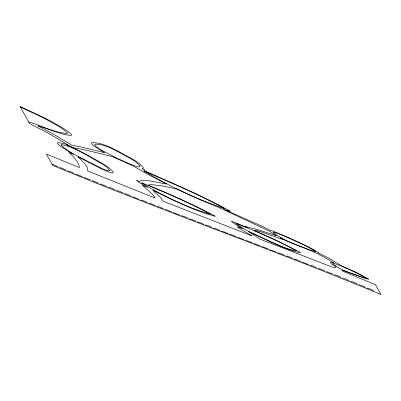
<?xml version="1.0" encoding="UTF-8"?>
<svg xmlns="http://www.w3.org/2000/svg" width="401" height="401" viewBox="0 0 401 401"><rect width="100%" height="100%" fill="white"/><g stroke="black" fill="none" stroke-linecap="round" stroke-linejoin="round"><path stroke-width="0.6" d="M52.065 164.36L54.531 165.102L57.814 166.736M71.117 146.816L73.363 147.799L78.12 148.611A342.72 32.847 23.1 0 1 87.919 150.591L112.445 156.616L133.047 165.924L150.144 175.588L166.199 183.889A2.832 0.271 23.1 0 1 166.37 184.054L149.768 180.876L142.084 180.505L140.39 180.861L139.618 181.528L136.33 180.239L140.119 183.056L147.503 187.332L142.315 185.327L149.352 191.267L153.172 195.086A213.623 20.476 23.1 0 1 154.641 197.152L154.956 197.818L154.656 197.803A3.263 0.311 23.1 0 1 154.124 197.658L88.887 171.458L87.769 170.821L87.348 167.783L85.157 164.245A364.594 34.947 23.1 0 0 77.894 156.876C79.318 156.841 124.721 182.756 110.4 168.996A76.175 7.303 23.1 0 0 105.769 165.563L92.17 157.593L71.172 146.861M269.918 249.778L276.294 252.129M67.679 170.806L70.716 171.708L74.185 173.397M108.435 187.157L111.468 188.059L114.942 189.748M116.586 190.43L119.603 191.302L123.027 192.901M124.671 193.578L127.703 194.48L131.177 196.169M140.906 199.999L143.924 200.871L147.347 202.47M148.992 203.147L152.009 204.019L155.433 205.618M157.072 206.294L160.094 207.167L163.513 208.766M165.157 209.447L168.179 210.314L171.598 211.913M181.262 215.623L184.28 216.495L187.698 218.094M189.342 218.771L192.365 219.643L195.783 221.242M197.427 221.918L200.45 222.791L203.868 224.39M205.447 224.951L208.465 225.818L211.888 227.422M213.527 228.099L216.55 228.971L219.969 230.57M221.613 231.247L224.635 232.119L228.054 233.718M229.633 234.274L232.65 235.146L236.074 236.745M237.718 237.422L240.735 238.294L244.154 239.893M245.733 240.455L248.75 241.327L252.174 242.926M253.818 243.602L256.835 244.475L260.259 246.074M261.833 246.63L264.855 247.502L268.274 249.101M277.938 252.805L280.956 253.678L284.379 255.277M285.953 255.833L288.971 256.705L292.394 258.304M294.038 258.986L297.056 259.858L300.479 261.457M310.138 265.161L313.176 266.063L316.645 267.753M318.224 268.309L321.261 269.211L324.73 270.901M334.459 274.73L337.497 275.632L340.965 277.322M342.609 278.003L345.647 278.906L349.116 280.595M318.349 252.911L318.61 252.941L314.269 250.084A34.13 3.273 23.1 0 0 307.672 246.5L292.229 239.212L272.089 230.745A23.153 2.221 23.1 0 0 271.181 230.645L268.038 229.197A90.25 8.652 23.1 0 0 257.708 224.314L224.745 209.713L225.748 210.009A15.744 1.509 23.1 0 0 230.229 211.227C203.342 196.224 174.866 184.345 146.776 171.834L145.678 171.317A3.188 0.306 23.1 0 1 145.102 171.001L144.365 169.523A15.318 1.469 23.1 0 1 142.44 168.971L142.114 168.816L143.393 168.315L143.488 167.824C137.438 160.25 127.358 156.881 119.287 151.834C110.801 147.443 101.403 142.465 91.639 142.636L91.468 143.543L92.852 145.132L98.024 148.806A61.734 5.915 23.1 0 0 103.964 152.205L104.486 152.55A3.223 0.311 23.1 0 1 104.521 152.661L80.947 146.951A299.161 28.671 23.1 0 0 72.13 145.347L53.965 134.455L37.97 125.889L38.471 125.959C49.323 129.182 59.949 134.546 71.308 135.478L71.558 134.701C66.28 129.393 59.303 126.074 52.882 122.33A66.26 6.351 23.1 0 0 40.341 115.899L20.05 106.43L29.559 123.638L48.175 133.077L67.548 144.651L59.082 142.636L57.308 143.012L57.819 144.044L60.957 146.646L73.674 154.37L68.942 152.43L74.03 157.488L77.047 161.347L78.892 164.931L79.383 167.382L79.007 167.357A3.158 0.301 23.1 0 1 78.436 167.187L46.371 154.059L52.601 165.332C161.207 210.54 272.394 249.252 380.95 294.57L375.526 284.755L369.236 282.109A173.693 16.647 23.1 0 0 345.336 272.299L341.948 270.755A52.2 5.002 23.1 0 0 342.389 270.374L342.75 270.279A2.802 0.271 23.1 0 1 343.366 270.464L364.354 278.114A28.516 2.732 23.1 0 0 367.732 279.016L368.654 279.206L360.178 274.464A31.589 3.028 23.1 0 0 353.461 271.186L342.128 266.109A4 0.381 23.1 0 1 341.01 265.542L329.532 258.605A49.067 4.702 23.1 0 0 321.767 254.585L318.314 252.871M75.829 174.074L82.335 176.671M83.979 177.347L90.486 179.939M92.13 180.615L98.641 183.207M100.285 183.889L106.791 186.48M132.756 196.726L139.262 199.317M173.177 212.475L179.683 215.066M302.053 262.013L308.564 264.605M326.309 271.462L332.815 274.053M59.458 167.412L62.546 168.405L66.035 170.129M350.76 281.271L353.847 282.264L357.336 283.983M358.98 284.665L362.068 285.657L365.557 287.377M367.196 288.053L370.283 289.046L373.772 290.77M28.601 121.904C41.398 125.643 54 132.541 67.333 133.478L67.403 133.062C61.975 127.398 54.461 124.089 47.719 120.195A60.456 5.794 23.1 0 0 38.877 115.704L20.406 107.072M280.484 237.798L284.144 239.933L261.156 231.848A39.99 3.835 23.1 0 0 257.066 230.765L254.018 230.239L271.241 237.999A65.263 6.256 23.1 0 1 279.928 242.049L300.625 252.535L298.58 252.495L294.905 251.587L282.87 247.206L271.557 242.41L248.249 231.462L259.367 238.836A3.108 0.296 23.1 0 0 260.134 239.202L333.321 267.492A4.015 0.386 23.1 0 0 334.153 267.753L334.705 267.843A107.007 10.256 23.1 0 0 335.998 266.981L336.033 266.941A6.877 0.657 23.1 0 0 334.85 266.079C333.647 264.991 330.429 264.134 330.524 262.409A21.037 2.015 23.1 0 1 332.259 262.495L333.181 262.685A4.586 0.441 23.1 0 0 333.517 262.645L324.078 257.096A42.326 4.055 23.1 0 0 318.87 254.424L311.943 251.116A4.642 0.446 23.1 0 0 310.098 250.384L287.432 241.287M70.406 146.485L66.521 144.601L70.476 146.505M287.437 241.287A40.431 3.875 23.1 0 1 280.479 237.798M251.838 235.843L164.52 201.788L163.107 201.041L160.225 197.197L152.766 190.269L174.064 200.425L192.385 208.57L204.7 213.297L215.237 216.264C194.174 204.836 172.154 195.282 150.109 185.929L148.385 185.021L149.237 184.836A178.49 17.108 23.1 0 1 152.445 184.716L161.969 185.863L176.691 189.021A3.148 0.301 23.1 0 1 177.508 189.337L178.711 189.858A137.508 13.178 23.1 0 0 201.307 200.219L217.056 206.786A9.439 0.902 23.1 0 1 221.061 208.465L269.858 231.377A5.554 0.531 23.1 0 1 271.181 232.194A32.676 3.133 23.1 0 0 276.119 235.412L276.394 235.643A2.677 0.256 23.1 0 1 276.254 235.673L260.605 230.59A107.007 10.256 23.1 0 0 254.625 228.841L244.996 226.49L247.267 227.588A110.095 10.551 23.1 0 0 231.232 221.091L234.209 223.643L242.55 228.485L236.921 226.806L251.838 235.843M140.014 166.004L139.563 166.796L137.683 166.941L128.36 163.347L115.974 157.788L100.481 149.553L95.979 146.355L94.771 144.972L94.922 144.185C103.618 144.039 111.949 148.545 119.493 152.46C126.37 156.721 134.771 159.658 140.014 166.004M109.754 170.796C102.546 170.44 95.533 164.45 88.631 161.939C79.393 156.495 68.305 152.626 60.902 144.851L61.112 144.601C76.115 147.007 89.137 157.052 102.45 164.074A66.386 6.361 23.1 0 1 107.844 168.169L109.754 170.796M273.492 232.254L273.387 232.445C283.562 240.926 297.046 244.921 309.311 249.733A24.301 2.331 23.1 0 0 314.469 251.297L315.477 251.537L311.697 249.051A29.694 2.847 23.1 0 0 305.958 245.933L285.953 236.745L275.001 232.229L273.492 232.254M332.97 263.552L332.835 263.713C340.955 270.755 352.143 273.422 362.118 277.106A24.827 2.381 23.1 0 0 365.306 277.973L366.168 278.149L358.434 273.843A27.463 2.632 23.1 0 0 353.096 271.241L339.562 265.292L334.69 263.647A18.306 1.754 23.1 0 0 332.97 263.552M296.199 250.65C287.291 249.833 279.186 244.956 270.911 241.838C259.211 235.853 246.119 231.522 235.823 223.287C256.349 231.467 276.735 240.139 296.199 250.65M224.254 208.49C196.239 199.056 169.062 186.189 143.829 170.826C170.881 182.821 198.35 194.109 224.254 208.49M210.189 214.069C186.019 207.152 162.786 196.024 141.543 182.726C164.791 192.32 188.034 202.114 210.189 214.069"/></g></svg>
